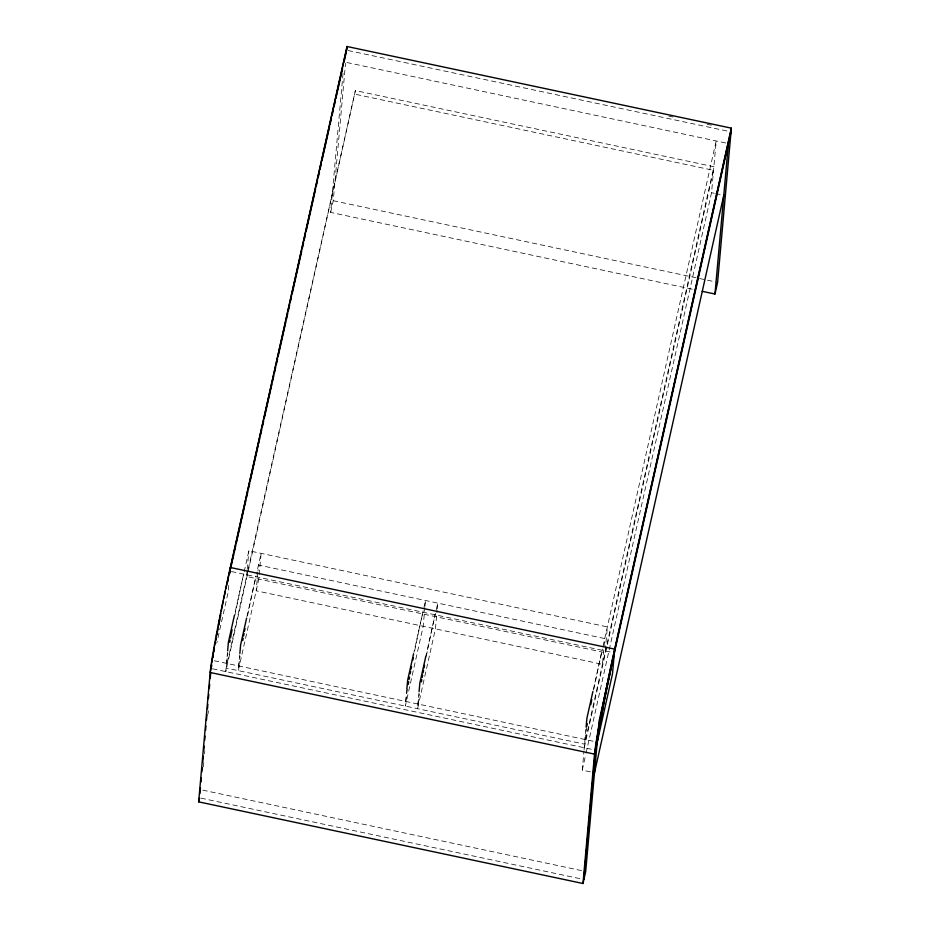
<?xml version="1.0" encoding="UTF-8"?>
<svg xmlns="http://www.w3.org/2000/svg" width="930" height="930" viewBox="0 0 930 930"><rect width="100%" height="100%" fill="white"/><g stroke="black" fill="none" stroke-linecap="round" stroke-linejoin="round"><path stroke-width="0.7" stroke-dasharray="4.65 3.49" d="M203.391 766.843L203.775 762.53M204.542 753.904L204.798 751.033M208.134 713.659L208.39 710.776M228.757 585.4L228.141 592.34L216.771 643.107M227.501 652.267L225.769 671.646L355.388 90.582L713.88 166.726L606.767 645.095M247.089 570.788L246.578 576.507L605.07 652.662L607.371 626.89L248.88 550.746L234.383 615.497M247.217 569.358L248.88 550.746M239.731 654.871L238.324 670.623L258.807 579.111L261.109 553.338L256.494 573.973M257.854 572.183L256.192 590.794L602.454 664.346L604.756 638.573L258.494 565.033L257.982 570.753M692.28 289.218L330.638 212.4L343.158 72.04M330.638 212.4L333.254 200.706L345.518 63.252M406.863 688.909L405.341 706.091L423.208 626.274L424.871 607.662M424.998 606.232L425.51 600.501L413.908 652.314M418.965 692.943L417.57 708.695L435.438 628.878L437.1 610.266M437.228 608.825L437.739 603.105L425.824 656.313M590.411 771.877L582.261 770.145L583.924 751.463M584.052 750.022L586.109 727.028M586.063 753.161L711.555 192.708L716.181 140.953L602.721 647.629M247.961 570.369L226.095 668.019L584.575 744.163L589.016 724.354M248.275 568.951L355.388 90.582M246.927 616.695L256.064 575.868M593.212 690.095L602.408 649.047M589.329 722.936L606.441 646.513M584.249 747.79L713.554 170.353L355.074 94.197M582.261 770.145L585.749 754.579M668.844 116.122L673.099 117.029M707.137 124.26L711.392 125.166M348.099 50.522L728.19 131.258M346.902 62.519L725.691 142.976M711.555 192.708L714.275 193.277M715.635 193.568L722.424 195.009M333.254 200.706L716.17 282.046M231.442 571.532L611.649 652.29M214.295 660.765L597.223 742.105M212.505 668.786L592.596 749.522M202.752 790.14L582.843 870.875M200.961 798.149L581.041 878.885M226.513 663.369A72.912 2.662 -78 0 1 227.838 653.499M234.86 615.532A72.912 2.662 -78 0 1 243.648 574.124M238.743 665.961A72.912 2.662 -78 0 1 240.068 656.103M247.624 615.428A72.912 2.662 -78 0 1 255.878 576.716M405.747 701.441A72.912 2.662 -78 0 1 407.445 689.351M414.641 650.907A72.912 2.662 -78 0 1 422.894 612.196M417.977 704.033A72.912 2.662 -78 0 1 419.314 694.175M426.324 656.196A72.912 2.662 -78 0 1 435.124 614.788M584.993 739.513A72.912 2.662 -78 0 1 586.679 727.423M593.886 688.979A72.912 2.662 -78 0 1 602.129 650.268"/><path stroke-width="1.4" d="M731.027 131.862L599.106 720.994L585.679 871.48L582.982 883.5L198.648 801.858L210.192 672.495A85.781 3.127 -78 0 1 230.349 567.498L347.018 46.5L731.352 128.142L717.588 282.348L714.972 294.031L702.208 291.322M199.927 793.546L200.438 787.791M200.95 782.037L201.333 777.724M201.857 771.981L202.24 767.669M202.752 761.914L203.263 756.171M203.775 750.417L204.158 746.104M204.67 740.361L205.053 736.048M205.577 730.294L205.96 725.981M206.472 720.227L206.983 714.484M207.495 708.73L207.878 704.417M208.39 698.674L208.773 694.361M209.297 688.607L209.68 684.294M210.192 678.551L210.703 672.797M229.861 573.02L230.349 567.498L614.695 649.14L612.475 673.983L594.526 754.125L582.982 883.5M227.629 650.837L228.396 642.246L234.383 615.497M239.859 653.441L240.626 644.85L246.613 618.101M346.681 50.232L347.018 46.5M406.863 688.909L407.631 680.33L413.594 653.72M419.093 691.513L419.86 682.922L425.824 656.313M586.109 727.028L586.876 718.402L592.898 691.502M583.877 879.489L595.433 750.126A81.491 2.964 -78 0 1 614.579 650.384L731.247 129.386M714.972 294.031L728.411 143.557M346.902 47.744L230.245 568.742A81.491 2.964 -78 0 0 225.932 588.423M230.652 568.393L231.919 562.731M232.558 559.895L233.825 554.234M234.465 551.409L235.732 545.747M236.359 542.911L243.974 508.931M244.602 506.106L245.869 500.433M246.508 497.608L247.775 491.947M248.415 489.11L249.682 483.449M250.31 480.612L257.924 446.644M258.552 443.808L259.819 438.146M260.458 435.31L261.725 429.648M262.353 426.824L263.62 421.151M264.26 418.326L271.862 384.346M272.502 381.509L273.769 375.848M274.408 373.023L275.675 367.362M276.303 364.525L277.57 358.864M278.209 356.027L285.812 322.047M286.452 319.223L287.719 313.561M288.358 310.725L289.625 305.063M290.253 302.227L291.52 296.565M292.16 293.741L301.669 251.263M302.297 248.438L303.564 242.765M304.203 239.94L305.47 234.279M306.11 231.442L315.619 188.976M316.247 186.14L317.514 180.478M318.153 177.642L319.42 171.98M320.06 169.155L321.327 163.482M321.954 160.657L329.569 126.678M330.197 123.841L331.464 118.18M332.103 115.355L333.37 109.694M333.998 106.857L335.265 101.196M335.904 98.359L342.566 68.634M344.065 61.915L346.39 51.522M211.715 665.659L210.192 672.495L594.526 754.125A85.781 3.127 -78 0 1 614.695 649.14L731.352 128.142M198.648 801.858L199.543 797.859M594.491 772.737L723.784 195.3M242.753 640.538A72.912 2.662 -78 0 1 243.183 638.259M243.614 635.922A72.912 2.662 -78 0 1 244.067 633.528M244.544 631.075A72.912 2.662 -78 0 1 245.02 628.575M229.745 642.293A72.912 2.662 -78 0 1 230.129 640.154M230.535 637.945A72.912 2.662 -78 0 1 231.163 634.504M231.384 633.33A72.912 2.662 -78 0 1 232.07 629.715M421.406 681.899A72.912 2.662 -78 0 1 421.801 679.725M422.208 677.482A72.912 2.662 -78 0 1 422.639 675.18M423.08 672.809A72.912 2.662 -78 0 1 423.545 670.379M424.022 667.903A72.912 2.662 -78 0 1 424.51 665.38M408.27 684.422A72.912 2.662 -78 0 1 408.735 681.748M409.177 679.307A72.912 2.662 -78 0 1 409.572 677.133M410.188 673.739A72.912 2.662 -78 0 1 410.63 671.402M411.083 669.007A72.912 2.662 -78 0 1 411.548 666.554M412.781 660.207A72.912 2.662 -78 0 1 413.304 657.591M586.876 726.249A72.912 2.662 -78 0 1 587.295 723.784M590.794 704.626A72.912 2.662 -78 0 1 591.771 699.569M211.087 668.484A81.491 2.964 -78 0 1 211.621 663.857M211.784 662.718A81.491 2.964 -78 0 1 212.575 657.463M212.807 655.987A81.491 2.964 -78 0 1 213.33 652.848M213.609 651.186A81.491 2.964 -78 0 1 214.214 647.698M214.539 645.873A81.491 2.964 -78 0 1 215.225 642.049M215.586 640.073A81.491 2.964 -78 0 1 215.958 638.038M216.341 635.969A81.491 2.964 -78 0 1 217.155 631.691M217.574 629.494A81.491 2.964 -78 0 1 218.004 627.262M218.445 624.995A81.491 2.964 -78 0 1 220.782 613.219M221.27 610.789A81.491 2.964 -78 0 1 223.305 600.919M223.816 598.432A81.491 2.964 -78 0 1 225.409 590.922M213.237 657.289A72.912 2.662 -78 0 1 213.365 656.324M214.016 651.872A72.912 2.662 -78 0 1 214.423 649.291M215.969 640.235A72.912 2.662 -78 0 1 216.272 638.55M216.899 635.051A72.912 2.662 -78 0 1 217.236 633.237M217.585 631.377A72.912 2.662 -78 0 1 217.946 629.482M218.678 625.588A72.912 2.662 -78 0 1 219.073 623.588M219.468 621.554A72.912 2.662 -78 0 1 219.864 619.496M220.282 617.415A72.912 2.662 -78 0 1 220.701 615.3M227.618 582.145A72.912 2.662 -78 0 1 228.094 579.936M229.547 573.38A72.912 2.662 -78 0 1 230.024 571.229M597.42 740.245L597.223 742.105A72.912 2.662 -78 0 1 614.358 652.86L604 702.173L597.42 740.245"/></g></svg>
